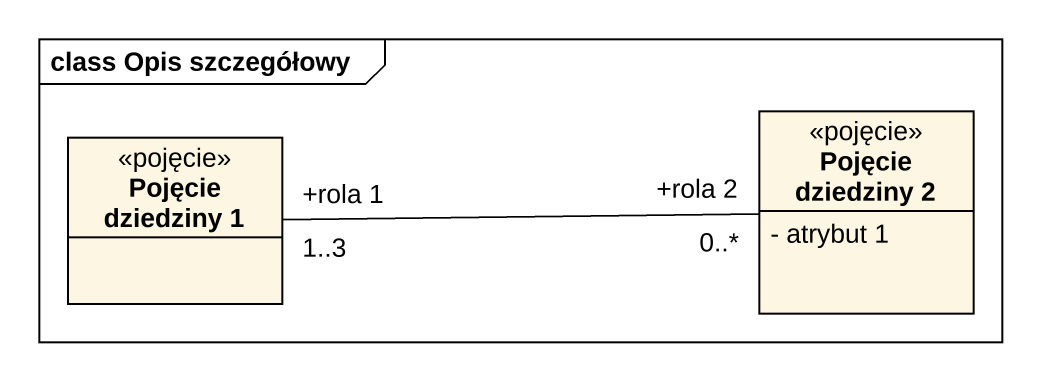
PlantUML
@startuml
mainframe class Opis szczegółowy
hide circle
hide empty members
skinparam classAttributeIconSize 0
class "Pojęcie dziedziny 1" as Pojęcie_dziedziny_1 <<pojęcie>>
class "Pojęcie dziedziny 2" as Pojęcie_dziedziny_2 <<pojęcie>> {
  - atrybut 1
}
Pojęcie_dziedziny_1 "+rola 1\n1..3" -right- "+rola 2\n0..*" Pojęcie_dziedziny_2
@enduml
